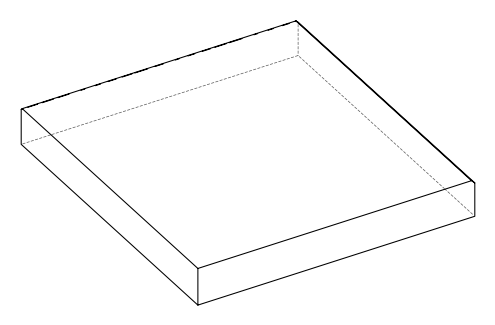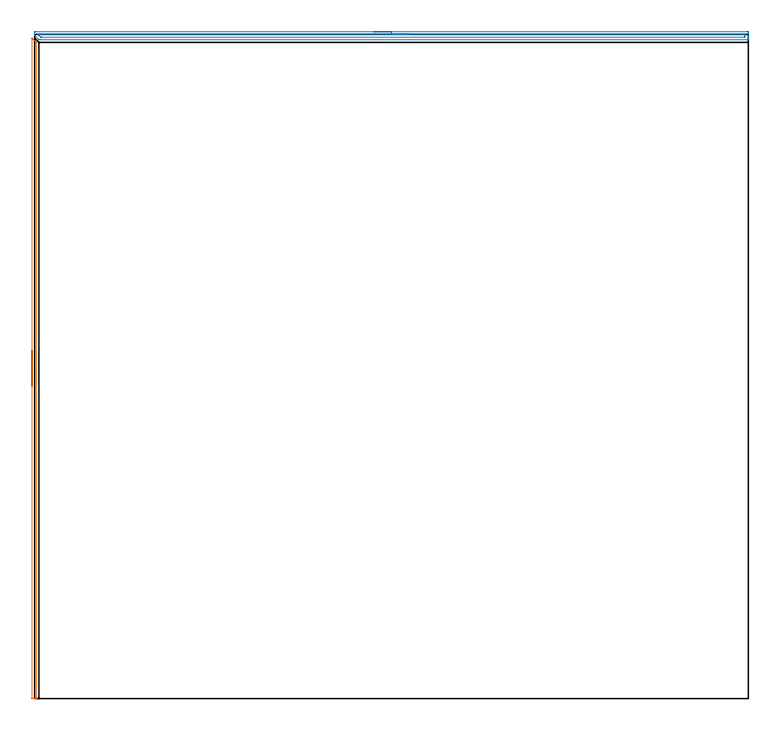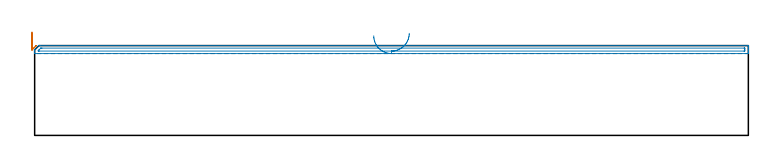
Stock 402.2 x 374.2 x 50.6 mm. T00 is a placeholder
(PLAN: 2 operations, 0 tool changes, 9.7 min)
(1 AREA_MILL | FG_CHAMFER_SURFACE | UGT0205_001 | 3.12 min | 1077 mm3)
(2 AREA_MILL_1 | FG_CHAMFER_SURFACE_1 | UGT0205_001 | 6.59 min | 4061 mm3)
(TOOL UGT0205_001 | Chamfer Mill 20 x 3 x 45 deg. | D20 FL50 Z2)
(OP 1 AREA_MILL)
G17 G21 G94 G90
T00 M6
G54
G17 G0 G90 X-1.5 Y176.05 S1061 M3
G43 Z60.6 H0
Z58.2
G94 G1 Y176.088 Z57.328 F250.
Y176.202 Z56.464
Y176.391 Z55.612
Y176.653 Z54.78
Y176.987 Z53.974
Y177.39 Z53.2
Y177.858 Z52.464
Y178.39 Z51.772
Y178.979 Z51.129
Y179.622 Z50.54
Y180.314 Z50.008
Y181.05 Z49.54
Y181.824 Z49.137
Y182.63 Z48.803
Y183.462 Z48.541
Y184.314 Z48.352
Y185.178 Z48.238
Y186.05 Z48.2
Y372.036
X-1.497 Y372.091 Z48.201
X-1.482 Y372.083 Z48.215
X-1.324 Y371.925 Z48.374
X-1.173 Y371.775 Z48.523
X-1.029 Y371.63 Z48.669
X-0.877 Y371.478 Z48.821
X-0.736 Y371.338 Z48.959
X0.573 Y370.029 Z50.27
X0.874 Y369.726 Z50.574
X0.896 Y369.703 Z50.596
X0.898 Y369.698 Z50.597
X0.9 Y369.691 Z50.6
Y0.175
X0.897 Y0.01 Z50.588
X0.774 Y0.003 Z50.466
X0.643 Y0. Z50.343
X0.384 Z50.083
X-0.3 Z49.395
X-1.395 Y0.001 Z48.302
X-1.491 Y0.004 Z48.205
X-1.493 Y0.011 Z48.204
X-1.5 Y0.343 Z48.2
Y186.05
Y186.922 Z48.238
Y187.786 Z48.352
Y188.638 Z48.541
Y189.47 Z48.803
Y190.276 Z49.137
Y191.05 Z49.54
Y191.786 Z50.008
Y192.478 Z50.54
Y193.121 Z51.129
Y193.71 Z51.772
Y194.242 Z52.464
Y194.71 Z53.2
Y195.113 Z53.974
Y195.447 Z54.78
Y195.709 Z55.612
Y195.898 Z56.464
Y196.012 Z57.328
Y196.05 Z58.2
G0 Z60.6
M5
M2
(OP 2 AREA_MILL_1)
G17 G21 G94 G90
T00 M6
G54
G17 G0 G90 X191.05 Y375.7 S1061 M3
G43 Z60.6 H0
Z56.1
G94 G1 X191.088 Z55.228 F250.
X191.202 Z54.364
X191.391 Z53.512
X191.653 Z52.68
X191.987 Z51.874
X192.39 Z51.1
X192.858 Z50.364
X193.39 Z49.672
X193.979 Z49.029
X194.622 Z48.44
X195.314 Z47.909
X196.05 Z47.44
X196.824 Z47.037
X197.63 Z46.703
X198.462 Z46.441
X199.313 Z46.252
X200.178 Z46.138
X201.05 Z46.1
X401.002
X401.489 Y375.699 Z46.101
X401.971 Y375.694 Z46.102
X402.091 Y375.691 Z46.105
X402.1 Y375.217 Z46.578
Y374.938 Z46.857
Y374.334 Z47.46
Y373.775 Z48.022
Y373.45 Z48.346
Y372.891 Z48.905
Y372.566 Z49.229
Y371.916 Z49.883
Y371.555 Z50.244
Y371.215 Z50.576
X402.092 Y371.202 Z50.588
X401.937 Y371.2 Z50.6
X3.289
X2.519 Y371.202 Z50.598
X2.4 Y371.203 Z50.597
X2.396 Y371.204 Z50.596
X0.111 Y373.488 Z48.311
X0.01 Y373.589 Z48.208
X0.001 Y373.82 Z47.975
X0. Y374.1 Z47.699
Y375.542 Z46.254
X0.002 Y375.691 Z46.105
X0.164 Y375.7 Z46.1
X201.05
Y374.286 Z47.514
X399.704 Y374.285 Z47.515
X399.753
X400.09 Y374.277 Z47.523
X400.094 Y374.171 Z47.629
X400.099 Y373.943 Z47.857
Y373.45 Z48.35
Y373.059 Z48.741
X400.091 Y372.666 Z49.134
X400.09 Y372.62 Z49.18
X400.072 Y372.619 Z49.181
X400.02 Y372.616 Z49.184
X399.915 Y372.615 Z49.185
X399.704 Y372.614 Z49.186
X4.133
X3.711 Y372.617 Z49.183
X3.501 Y372.62 Z49.18
X3.452 Y372.621 Z49.179
X3.396 Y372.665 Z49.135
X3.289 Y372.765 Z49.035
X2.6 Y373.45 Z48.35
X2.396 Y373.655 Z48.145
X2.134 Y373.926 Z47.874
X2.01 Y374.056 Z47.744
Y374.131 Z47.669
X2.018 Y374.279 Z47.521
X2.396 Y374.285 Z47.515
X2.445
X201.05 Y374.286 Z47.514
X201.922 Z47.552
X202.786 Z47.666
X203.638 Z47.855
X204.47 Z48.117
X205.276 Z48.451
X206.05 Z48.854
X206.786 Z49.323
X207.478 Z49.854
X208.121 Z50.443
X208.71 Z51.086
X209.242 Z51.778
X209.71 Z52.514
X210.113 Z53.288
X210.447 Z54.094
X210.709 Z54.926
X210.898 Z55.778
X211.012 Z56.643
X211.05 Z57.514
G0 Z60.6
M5
M2
